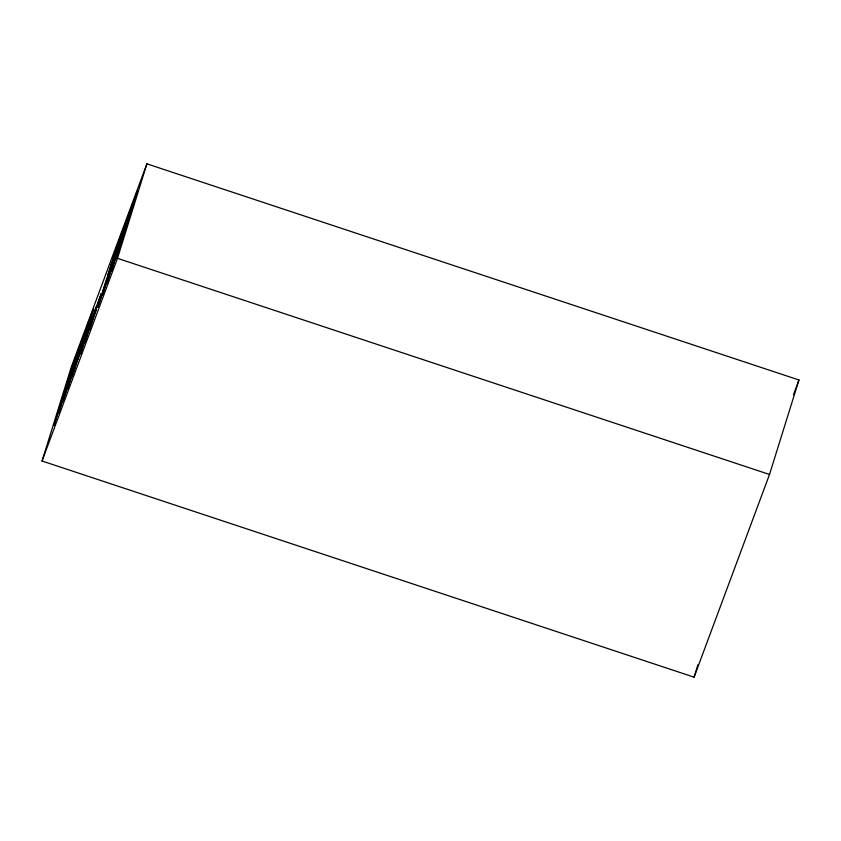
<?xml version="1.0" encoding="UTF-8"?>
<svg xmlns="http://www.w3.org/2000/svg" width="841" height="841" viewBox="0 0 841 841"><rect width="100%" height="100%" fill="white"/><g stroke="black" fill="none" stroke-linecap="round" stroke-linejoin="round"><path stroke-width="1.26" d="M42.05 461.015L71.485 366.529L146.912 163.837L798.95 379.985L769.515 474.471L694.088 677.163L42.05 461.015L117.477 258.324L146.912 163.837M694.088 677.163L697.956 664.737M793.462 394.723L798.95 379.985M117.477 258.324L769.515 474.471M71.485 366.529L75.217 367.759M57.587 413.478L53.908 425.294L60.973 404.405L57.587 413.478M62.497 397.73L58.817 409.546L65.871 388.658L62.497 397.73M67.396 381.982L63.716 393.798L70.781 372.91L67.396 381.982M72.305 366.234L68.626 378.051L75.679 357.162L72.305 366.234M62.097 401.378L58.418 413.194L65.472 392.305L62.097 401.378M66.996 385.63L63.317 397.446L70.371 376.558L66.996 385.63M71.906 369.882L68.226 381.698L75.28 360.81L71.906 369.882M76.804 354.135L73.125 365.94L80.189 345.062L76.804 354.135M66.597 389.278L62.917 401.094L69.971 380.206L66.597 389.278M71.506 373.53L67.827 385.336L74.881 364.458L71.506 373.53M76.405 357.782L72.725 369.588L79.779 348.71L76.405 357.782M81.314 342.035L77.635 353.84L84.689 332.962L81.314 342.035M71.096 377.178L67.417 388.984L74.481 368.106L71.096 377.178M76.005 361.43L72.326 373.236L79.38 352.358L76.005 361.43M80.915 345.683L77.235 357.488L84.289 336.6L80.915 345.683M85.814 329.935L82.134 341.74L89.188 320.852L85.814 329.935M75.606 365.078L71.927 376.884L78.98 356.006L75.606 365.078M80.505 349.33L76.825 361.136L83.89 340.248L80.505 349.33M85.414 333.583L81.735 345.388L88.789 324.5L85.414 333.583M90.323 317.835L86.644 329.64L93.698 308.752L90.323 317.835M84.047 342.392L80.368 354.198L87.422 333.309L84.047 342.392M88.957 326.634L85.277 338.45L92.331 317.562L88.957 326.634M88.547 330.282L84.867 342.098L91.932 321.209L88.547 330.282M93.456 314.534L89.777 326.35L96.831 305.462L93.456 314.534M93.057 318.182L89.377 329.998L96.431 309.11L93.057 318.182M97.955 302.434L94.276 314.25L101.341 293.362L97.955 302.434M101.498 295.496L97.819 307.312L104.873 286.424L101.498 295.496M106.408 279.748L102.728 291.564L109.782 270.676L106.408 279.748M111.306 264L107.627 275.806L114.681 254.928L111.306 264M116.216 248.253L112.536 260.058L119.59 239.18L116.216 248.253M105.998 283.396L102.318 295.202L109.383 274.324L105.998 283.396M110.907 267.648L107.228 279.454L114.281 258.576L110.907 267.648M115.816 251.901L112.137 263.706L119.191 242.828L115.816 251.901M120.715 236.153L117.036 247.958L124.09 227.07L120.715 236.153M110.507 271.296L106.828 283.102L113.882 262.224L110.507 271.296M115.406 255.548L111.727 267.354L118.791 246.466L115.406 255.548M120.316 239.801L116.636 251.606L123.69 230.718L120.316 239.801M125.214 224.053L121.546 235.858L128.599 214.97L125.214 224.053M115.007 259.196L111.327 271.002L118.381 250.113L115.007 259.196M119.916 243.448L116.237 255.254L123.291 234.366L119.916 243.448M124.815 227.701L121.136 239.506L128.2 218.618L124.815 227.701M129.724 211.953L126.045 223.759L133.099 202.87L129.724 211.953M119.506 247.096L115.837 258.902L122.891 238.014L119.506 247.096M124.415 231.349L120.736 243.154L127.79 222.266L124.415 231.349M129.325 215.601L125.645 227.406L132.699 206.518L129.325 215.601M134.224 199.843L130.544 211.659L137.609 190.77L134.224 199.843"/></g></svg>
